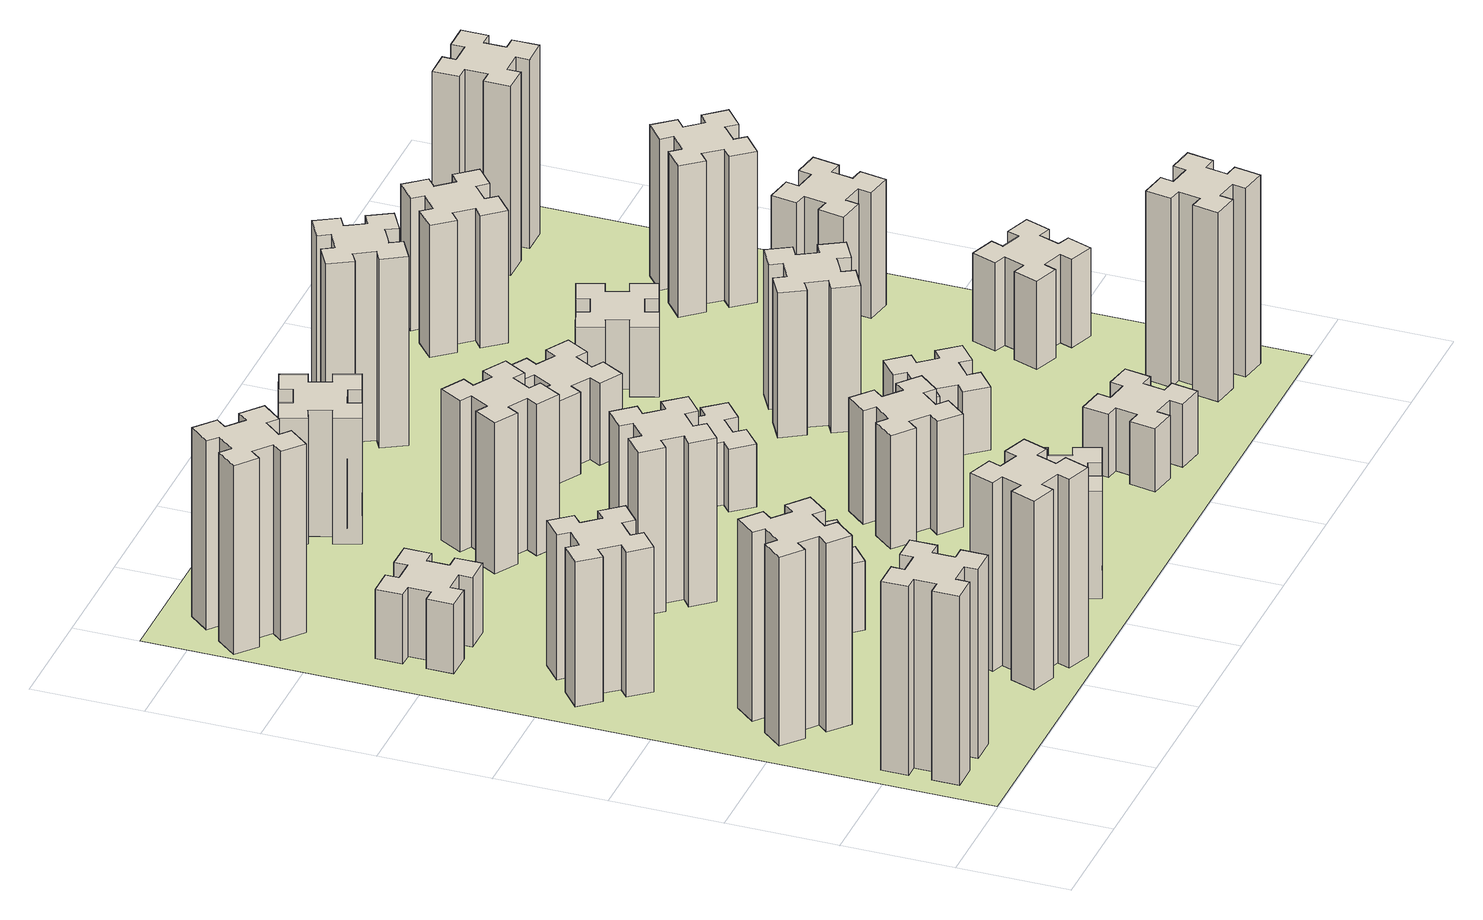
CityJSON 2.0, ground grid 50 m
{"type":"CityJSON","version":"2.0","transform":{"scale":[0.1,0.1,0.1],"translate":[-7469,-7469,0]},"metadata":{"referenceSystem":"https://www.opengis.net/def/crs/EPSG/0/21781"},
"CityObjects":{
"building1":{"type":"Building","attributes":{"class":"1000","function":"1000","usage":"1000","yearOfConstruction":2016,"roofType":"1000","measuredHeight":90,"storeysAboveGround":30,"storeysBelowGround":0},"geometry":[{"type":"Solid","lod":"1","boundaries":[[[[0,1,2,3,4,5,6,7,8,9,10,11,12,13,14,15,16,17,18,19]],[[17,16,20,21]],[[16,15,22,20]],[[15,14,23,22]],[[14,13,24,23]],[[13,12,25,24]],[[12,11,26,25]],[[11,10,27,26]],[[10,9,28,27]],[[9,8,29,28]],[[8,7,30,29]],[[7,6,31,30]],[[6,5,32,31]],[[5,4,33,32]],[[4,3,34,33]],[[3,2,35,34]],[[2,1,36,35]],[[1,0,37,36]],[[0,19,38,37]],[[19,18,39,38]],[[18,17,21,39]],[[24,25,26,27,28,29,30,31,32,33,34,35,36,37,38,39,21,20,22,23]]]]}]},
"building2":{"type":"Building","attributes":{"class":"1000","function":"1000","usage":"1000","yearOfConstruction":2016,"roofType":"1000","measuredHeight":90,"storeysAboveGround":30,"storeysBelowGround":0},"geometry":[{"type":"Solid","lod":"1","boundaries":[[[[40,41,42,43,44,45,46,47,48,49,50,51,52,53,54,55,56,57,58,59]],[[57,56,60,61]],[[56,55,62,60]],[[55,54,63,62]],[[54,53,64,63]],[[53,52,65,64]],[[52,51,66,65]],[[51,50,67,66]],[[50,49,68,67]],[[49,48,69,68]],[[48,47,70,69]],[[47,46,71,70]],[[46,45,72,71]],[[45,44,73,72]],[[44,43,74,73]],[[43,42,75,74]],[[42,41,76,75]],[[41,40,77,76]],[[40,59,78,77]],[[59,58,79,78]],[[58,57,61,79]],[[64,65,66,67,68,69,70,71,72,73,74,75,76,77,78,79,61,60,62,63]]]]}]},
"building3":{"type":"Building","attributes":{"class":"1000","function":"1000","usage":"1000","yearOfConstruction":2016,"roofType":"1000","measuredHeight":69,"storeysAboveGround":30,"storeysBelowGround":0},"geometry":[{"type":"Solid","lod":"1","boundaries":[[[[80,81,82,83,84,85,86,87,88,89,90,91,92,93,94,95,96,97,98,99]],[[97,96,100,101]],[[96,95,102,100]],[[95,94,103,102]],[[94,93,104,103]],[[93,92,105,104]],[[92,91,106,105]],[[91,90,107,106]],[[90,89,108,107]],[[89,88,109,108]],[[88,87,110,109]],[[87,86,111,110]],[[86,85,112,111]],[[85,84,113,112]],[[84,83,114,113]],[[83,82,115,114]],[[82,81,116,115]],[[81,80,117,116]],[[80,99,118,117]],[[99,98,119,118]],[[98,97,101,119]],[[104,105,106,107,108,109,110,111,112,113,114,115,116,117,118,119,101,100,102,103]]]]}]},
"building4":{"type":"Building","attributes":{"class":"1000","function":"1000","usage":"1000","yearOfConstruction":2016,"roofType":"1000","measuredHeight":33,"storeysAboveGround":30,"storeysBelowGround":0},"geometry":[{"type":"Solid","lod":"1","boundaries":[[[[120,121,122,123,124,125,126,127,128,129,130,131,132,133,134,135,136,137,138,139]],[[137,136,140,141]],[[136,135,142,140]],[[135,134,143,142]],[[134,133,144,143]],[[133,132,145,144]],[[132,131,146,145]],[[131,130,147,146]],[[130,129,148,147]],[[129,128,149,148]],[[128,127,150,149]],[[127,126,151,150]],[[126,125,152,151]],[[125,124,153,152]],[[124,123,154,153]],[[123,122,155,154]],[[122,121,156,155]],[[121,120,157,156]],[[120,139,158,157]],[[139,138,159,158]],[[138,137,141,159]],[[144,145,146,147,148,149,150,151,152,153,154,155,156,157,158,159,141,140,142,143]]]]}]},
"building5":{"type":"Building","attributes":{"class":"1000","function":"1000","usage":"1000","yearOfConstruction":2016,"roofType":"1000","measuredHeight":90,"storeysAboveGround":30,"storeysBelowGround":0},"geometry":[{"type":"Solid","lod":"1","boundaries":[[[[160,161,162,163,164,165,166,167,168,169,170,171,172,173,174,175,176,177,178,179]],[[177,176,180,181]],[[176,175,182,180]],[[175,174,183,182]],[[174,173,184,183]],[[173,172,185,184]],[[172,171,186,185]],[[171,170,187,186]],[[170,169,188,187]],[[169,168,189,188]],[[168,167,190,189]],[[167,166,191,190]],[[166,165,192,191]],[[165,164,193,192]],[[164,163,194,193]],[[163,162,195,194]],[[162,161,196,195]],[[161,160,197,196]],[[160,179,198,197]],[[179,178,199,198]],[[178,177,181,199]],[[184,185,186,187,188,189,190,191,192,193,194,195,196,197,198,199,181,180,182,183]]]]}]},
"building6":{"type":"Building","attributes":{"class":"1000","function":"1000","usage":"1000","yearOfConstruction":2016,"roofType":"1000","measuredHeight":90,"storeysAboveGround":30,"storeysBelowGround":0},"geometry":[{"type":"Solid","lod":"1","boundaries":[[[[200,201,202,203,204,205,206,207,208,209,210,211,212,213,214,215,216,217,218,219]],[[217,216,220,221]],[[216,215,222,220]],[[215,214,223,222]],[[214,213,224,223]],[[213,212,225,224]],[[212,211,226,225]],[[211,210,227,226]],[[210,209,228,227]],[[209,208,229,228]],[[208,207,230,229]],[[207,206,231,230]],[[206,205,232,231]],[[205,204,233,232]],[[204,203,234,233]],[[203,202,235,234]],[[202,201,236,235]],[[201,200,237,236]],[[200,219,238,237]],[[219,218,239,238]],[[218,217,221,239]],[[224,225,226,227,228,229,230,231,232,233,234,235,236,237,238,239,221,220,222,223]]]]}]},
"building7":{"type":"Building","attributes":{"class":"1000","function":"1000","usage":"1000","yearOfConstruction":2016,"roofType":"1000","measuredHeight":33,"storeysAboveGround":30,"storeysBelowGround":0},"geometry":[{"type":"Solid","lod":"1","boundaries":[[[[240,241,242,243,244,245,246,247,248,249,250,251,252,253,254,255,256,257,258,259]],[[257,256,260,261]],[[256,255,262,260]],[[255,254,263,262]],[[254,253,264,263]],[[253,252,265,264]],[[252,251,266,265]],[[251,250,267,266]],[[250,249,268,267]],[[249,248,269,268]],[[248,247,270,269]],[[247,246,271,270]],[[246,245,272,271]],[[245,244,273,272]],[[244,243,274,273]],[[243,242,275,274]],[[242,241,276,275]],[[241,240,277,276]],[[240,259,278,277]],[[259,258,279,278]],[[258,257,261,279]],[[264,265,266,267,268,269,270,271,272,273,274,275,276,277,278,279,261,260,262,263]]]]}]},
"building8":{"type":"Building","attributes":{"class":"1000","function":"1000","usage":"1000","yearOfConstruction":2016,"roofType":"1000","measuredHeight":78,"storeysAboveGround":30,"storeysBelowGround":0},"geometry":[{"type":"Solid","lod":"1","boundaries":[[[[280,281,282,283,284,285,286,287,288,289,290,291,292,293,294,295,296,297,298,299]],[[297,296,300,301]],[[296,295,302,300]],[[295,294,303,302]],[[294,293,304,303]],[[293,292,305,304]],[[292,291,306,305]],[[291,290,307,306]],[[290,289,308,307]],[[289,288,309,308]],[[288,287,310,309]],[[287,286,311,310]],[[286,285,312,311]],[[285,284,313,312]],[[284,283,314,313]],[[283,282,315,314]],[[282,281,316,315]],[[281,280,317,316]],[[280,299,318,317]],[[299,298,319,318]],[[298,297,301,319]],[[304,305,306,307,308,309,310,311,312,313,314,315,316,317,318,319,301,300,302,303]]]]}]},
"building9":{"type":"Building","attributes":{"class":"1000","function":"1000","usage":"1000","yearOfConstruction":2016,"roofType":"1000","measuredHeight":51,"storeysAboveGround":30,"storeysBelowGround":0},"geometry":[{"type":"Solid","lod":"1","boundaries":[[[[320,321,322,323,324,325,326,327,328,329,330,331,332,333,334,335,336,337,338,339]],[[337,336,340,341]],[[336,335,342,340]],[[335,334,343,342]],[[334,333,344,343]],[[333,332,345,344]],[[332,331,346,345]],[[331,330,347,346]],[[330,329,348,347]],[[329,328,349,348]],[[328,327,350,349]],[[327,326,351,350]],[[326,325,352,351]],[[325,324,353,352]],[[324,323,354,353]],[[323,322,355,354]],[[322,321,356,355]],[[321,320,357,356]],[[320,339,358,357]],[[339,338,359,358]],[[338,337,341,359]],[[344,345,346,347,348,349,350,351,352,353,354,355,356,357,358,359,341,340,342,343]]]]}]},
"building10":{"type":"Building","attributes":{"class":"1000","function":"1000","usage":"1000","yearOfConstruction":2016,"roofType":"1000","measuredHeight":72,"storeysAboveGround":30,"storeysBelowGround":0},"geometry":[{"type":"Solid","lod":"1","boundaries":[[[[360,361,362,363,364,365,366,367,368,369,370,371,372,373,374,375,376,377,378,379]],[[377,376,380,381]],[[376,375,382,380]],[[375,374,383,382]],[[374,373,384,383]],[[373,372,385,384]],[[372,371,386,385]],[[371,370,387,386]],[[370,369,388,387]],[[369,368,389,388]],[[368,367,390,389]],[[367,366,391,390]],[[366,365,392,391]],[[365,364,393,392]],[[364,363,394,393]],[[363,362,395,394]],[[362,361,396,395]],[[361,360,397,396]],[[360,379,398,397]],[[379,378,399,398]],[[378,377,381,399]],[[384,385,386,387,388,389,390,391,392,393,394,395,396,397,398,399,381,380,382,383]]]]}]},
"building11":{"type":"Building","attributes":{"class":"1000","function":"1000","usage":"1000","yearOfConstruction":2016,"roofType":"1000","measuredHeight":60,"storeysAboveGround":30,"storeysBelowGround":0},"geometry":[{"type":"Solid","lod":"1","boundaries":[[[[400,401,402,403,404,405,406,407,408,409,410,411,412,413,414,415,416,417,418,419]],[[417,416,420,421]],[[416,415,422,420]],[[415,414,423,422]],[[414,413,424,423]],[[413,412,425,424]],[[412,411,426,425]],[[411,410,427,426]],[[410,409,428,427]],[[409,408,429,428]],[[408,407,430,429]],[[407,406,431,430]],[[406,405,432,431]],[[405,404,433,432]],[[404,403,434,433]],[[403,402,435,434]],[[402,401,436,435]],[[401,400,437,436]],[[400,419,438,437]],[[419,418,439,438]],[[418,417,421,439]],[[424,425,426,427,428,429,430,431,432,433,434,435,436,437,438,439,421,420,422,423]]]]}]},
"building12":{"type":"Building","attributes":{"class":"1000","function":"1000","usage":"1000","yearOfConstruction":2016,"roofType":"1000","measuredHeight":54,"storeysAboveGround":30,"storeysBelowGround":0},"geometry":[{"type":"Solid","lod":"1","boundaries":[[[[440,441,442,443,444,445,446,447,448,449,450,451,452,453,454,455,456,457,458,459]],[[457,456,460,461]],[[456,455,462,460]],[[455,454,463,462]],[[454,453,464,463]],[[453,452,465,464]],[[452,451,466,465]],[[451,450,467,466]],[[450,449,468,467]],[[449,448,469,468]],[[448,447,470,469]],[[447,446,471,470]],[[446,445,472,471]],[[445,444,473,472]],[[444,443,474,473]],[[443,442,475,474]],[[442,441,476,475]],[[441,440,477,476]],[[440,459,478,477]],[[459,458,479,478]],[[458,457,461,479]],[[464,465,466,467,468,469,470,471,472,473,474,475,476,477,478,479,461,460,462,463]]]]}]},
"building13":{"type":"Building","attributes":{"class":"1000","function":"1000","usage":"1000","yearOfConstruction":2016,"roofType":"1000","measuredHeight":30,"storeysAboveGround":30,"storeysBelowGround":0},"geometry":[{"type":"Solid","lod":"1","boundaries":[[[[480,481,482,483,484,485,486,487,488,489,490,491,492,493,494,495,496,497,498,499]],[[497,496,500,501]],[[496,495,502,500]],[[495,494,503,502]],[[494,493,504,503]],[[493,492,505,504]],[[492,491,506,505]],[[491,490,507,506]],[[490,489,508,507]],[[489,488,509,508]],[[488,487,510,509]],[[487,486,511,510]],[[486,485,512,511]],[[485,484,513,512]],[[484,483,514,513]],[[483,482,515,514]],[[482,481,516,515]],[[481,480,517,516]],[[480,499,518,517]],[[499,498,519,518]],[[498,497,501,519]],[[504,505,506,507,508,509,510,511,512,513,514,515,516,517,518,519,501,500,502,503]]]]}]},
"building14":{"type":"Building","attributes":{"class":"1000","function":"1000","usage":"1000","yearOfConstruction":2016,"roofType":"1000","measuredHeight":39,"storeysAboveGround":30,"storeysBelowGround":0},"geometry":[{"type":"Solid","lod":"1","boundaries":[[[[520,521,522,523,524,525,526,527,528,529,530,531,532,533,534,535,536,537,538,539]],[[537,536,540,541]],[[536,535,542,540]],[[535,534,543,542]],[[534,533,544,543]],[[533,532,545,544]],[[532,531,546,545]],[[531,530,547,546]],[[530,529,548,547]],[[529,528,549,548]],[[528,527,550,549]],[[527,526,551,550]],[[526,525,552,551]],[[525,524,553,552]],[[524,523,554,553]],[[523,522,555,554]],[[522,521,556,555]],[[521,520,557,556]],[[520,539,558,557]],[[539,538,559,558]],[[538,537,541,559]],[[544,545,546,547,548,549,550,551,552,553,554,555,556,557,558,559,541,540,542,543]]]]}]},
"building15":{"type":"Building","attributes":{"class":"1000","function":"1000","usage":"1000","yearOfConstruction":2016,"roofType":"1000","measuredHeight":30,"storeysAboveGround":30,"storeysBelowGround":0},"geometry":[{"type":"Solid","lod":"1","boundaries":[[[[560,561,562,563,564,565,566,567,568,569,570,571,572,573,574,575,576,577,578,579]],[[577,576,580,581]],[[576,575,582,580]],[[575,574,583,582]],[[574,573,584,583]],[[573,572,585,584]],[[572,571,586,585]],[[571,570,587,586]],[[570,569,588,587]],[[569,568,589,588]],[[568,567,590,589]],[[567,566,591,590]],[[566,565,592,591]],[[565,564,593,592]],[[564,563,594,593]],[[563,562,595,594]],[[562,561,596,595]],[[561,560,597,596]],[[560,579,598,597]],[[579,578,599,598]],[[578,577,581,599]],[[584,585,586,587,588,589,590,591,592,593,594,595,596,597,598,599,581,580,582,583]]]]}]},
"building16":{"type":"Building","attributes":{"class":"1000","function":"1000","usage":"1000","yearOfConstruction":2016,"roofType":"1000","measuredHeight":90,"storeysAboveGround":30,"storeysBelowGround":0},"geometry":[{"type":"Solid","lod":"1","boundaries":[[[[600,601,602,603,604,605,606,607,608,609,610,611,612,613,614,615,616,617,618,619]],[[617,616,620,621]],[[616,615,622,620]],[[615,614,623,622]],[[614,613,624,623]],[[613,612,625,624]],[[612,611,626,625]],[[611,610,627,626]],[[610,609,628,627]],[[609,608,629,628]],[[608,607,630,629]],[[607,606,631,630]],[[606,605,632,631]],[[605,604,633,632]],[[604,603,634,633]],[[603,602,635,634]],[[602,601,636,635]],[[601,600,637,636]],[[600,619,638,637]],[[619,618,639,638]],[[618,617,621,639]],[[624,625,626,627,628,629,630,631,632,633,634,635,636,637,638,639,621,620,622,623]]]]}]},
"building17":{"type":"Building","attributes":{"class":"1000","function":"1000","usage":"1000","yearOfConstruction":2016,"roofType":"1000","measuredHeight":30,"storeysAboveGround":30,"storeysBelowGround":0},"geometry":[{"type":"Solid","lod":"1","boundaries":[[[[640,641,642,643,644,645,646,647,648,649,650,651,652,653,654,655,656,657,658,659]],[[657,656,660,661]],[[656,655,662,660]],[[655,654,663,662]],[[654,653,664,663]],[[653,652,665,664]],[[652,651,666,665]],[[651,650,667,666]],[[650,649,668,667]],[[649,648,669,668]],[[648,647,670,669]],[[647,646,671,670]],[[646,645,672,671]],[[645,644,673,672]],[[644,643,674,673]],[[643,642,675,674]],[[642,641,676,675]],[[641,640,677,676]],[[640,659,678,677]],[[659,658,679,678]],[[658,657,661,679]],[[664,665,666,667,668,669,670,671,672,673,674,675,676,677,678,679,661,660,662,663]]]]}]},
"building18":{"type":"Building","attributes":{"class":"1000","function":"1000","usage":"1000","yearOfConstruction":2016,"roofType":"1000","measuredHeight":69,"storeysAboveGround":30,"storeysBelowGround":0},"geometry":[{"type":"Solid","lod":"1","boundaries":[[[[680,681,682,683,684,685,686,687,688,689,690,691,692,693,694,695,696,697,698,699]],[[697,696,700,701]],[[696,695,702,700]],[[695,694,703,702]],[[694,693,704,703]],[[693,692,705,704]],[[692,691,706,705]],[[691,690,707,706]],[[690,689,708,707]],[[689,688,709,708]],[[688,687,710,709]],[[687,686,711,710]],[[686,685,712,711]],[[685,684,713,712]],[[684,683,714,713]],[[683,682,715,714]],[[682,681,716,715]],[[681,680,717,716]],[[680,699,718,717]],[[699,698,719,718]],[[698,697,701,719]],[[704,705,706,707,708,709,710,711,712,713,714,715,716,717,718,719,701,700,702,703]]]]}]},
"building19":{"type":"Building","attributes":{"class":"1000","function":"1000","usage":"1000","yearOfConstruction":2016,"roofType":"1000","measuredHeight":33,"storeysAboveGround":30,"storeysBelowGround":0},"geometry":[{"type":"Solid","lod":"1","boundaries":[[[[720,721,722,723,724,725,726,727,728,729,730,731,732,733,734,735,736,737,738,739]],[[737,736,740,741]],[[736,735,742,740]],[[735,734,743,742]],[[734,733,744,743]],[[733,732,745,744]],[[732,731,746,745]],[[731,730,747,746]],[[730,729,748,747]],[[729,728,749,748]],[[728,727,750,749]],[[727,726,751,750]],[[726,725,752,751]],[[725,724,753,752]],[[724,723,754,753]],[[723,722,755,754]],[[722,721,756,755]],[[721,720,757,756]],[[720,739,758,757]],[[739,738,759,758]],[[738,737,741,759]],[[744,745,746,747,748,749,750,751,752,753,754,755,756,757,758,759,741,740,742,743]]]]}]},
"building20":{"type":"Building","attributes":{"class":"1000","function":"1000","usage":"1000","yearOfConstruction":2016,"roofType":"1000","measuredHeight":90,"storeysAboveGround":30,"storeysBelowGround":0},"geometry":[{"type":"Solid","lod":"1","boundaries":[[[[760,761,762,763,764,765,766,767,768,769,770,771,772,773,774,775,776,777,778,779]],[[777,776,780,781]],[[776,775,782,780]],[[775,774,783,782]],[[774,773,784,783]],[[773,772,785,784]],[[772,771,786,785]],[[771,770,787,786]],[[770,769,788,787]],[[769,768,789,788]],[[768,767,790,789]],[[767,766,791,790]],[[766,765,792,791]],[[765,764,793,792]],[[764,763,794,793]],[[763,762,795,794]],[[762,761,796,795]],[[761,760,797,796]],[[760,779,798,797]],[[779,778,799,798]],[[778,777,781,799]],[[784,785,786,787,788,789,790,791,792,793,794,795,796,797,798,799,781,780,782,783]]]]}]},
"building21":{"type":"Building","attributes":{"class":"1000","function":"1000","usage":"1000","yearOfConstruction":2016,"roofType":"1000","measuredHeight":63,"storeysAboveGround":30,"storeysBelowGround":0},"geometry":[{"type":"Solid","lod":"1","boundaries":[[[[800,801,802,803,804,805,806,807,808,809,810,811,812,813,814,815,816,817,818,819]],[[817,816,820,821]],[[816,815,822,820]],[[815,814,823,822]],[[814,813,824,823]],[[813,812,825,824]],[[812,811,826,825]],[[811,810,827,826]],[[810,809,828,827]],[[809,808,829,828]],[[808,807,830,829]],[[807,806,831,830]],[[806,805,832,831]],[[805,804,833,832]],[[804,803,834,833]],[[803,802,835,834]],[[802,801,836,835]],[[801,800,837,836]],[[800,819,838,837]],[[819,818,839,838]],[[818,817,821,839]],[[824,825,826,827,828,829,830,831,832,833,834,835,836,837,838,839,821,820,822,823]]]]}]},
"building22":{"type":"Building","attributes":{"class":"1000","function":"1000","usage":"1000","yearOfConstruction":2016,"roofType":"1000","measuredHeight":42,"storeysAboveGround":30,"storeysBelowGround":0},"geometry":[{"type":"Solid","lod":"1","boundaries":[[[[840,841,842,843,844,845,846,847,848,849,850,851,852,853,854,855,856,857,858,859]],[[857,856,860,861]],[[856,855,862,860]],[[855,854,863,862]],[[854,853,864,863]],[[853,852,865,864]],[[852,851,866,865]],[[851,850,867,866]],[[850,849,868,867]],[[849,848,869,868]],[[848,847,870,869]],[[847,846,871,870]],[[846,845,872,871]],[[845,844,873,872]],[[844,843,874,873]],[[843,842,875,874]],[[842,841,876,875]],[[841,840,877,876]],[[840,859,878,877]],[[859,858,879,878]],[[858,857,861,879]],[[864,865,866,867,868,869,870,871,872,873,874,875,876,877,878,879,861,860,862,863]]]]}]},
"building23":{"type":"Building","attributes":{"class":"1000","function":"1000","usage":"1000","yearOfConstruction":2016,"roofType":"1000","measuredHeight":60,"storeysAboveGround":30,"storeysBelowGround":0},"geometry":[{"type":"Solid","lod":"1","boundaries":[[[[880,881,882,883,884,885,886,887,888,889,890,891,892,893,894,895,896,897,898,899]],[[897,896,900,901]],[[896,895,902,900]],[[895,894,903,902]],[[894,893,904,903]],[[893,892,905,904]],[[892,891,906,905]],[[891,890,907,906]],[[890,889,908,907]],[[889,888,909,908]],[[888,887,910,909]],[[887,886,911,910]],[[886,885,912,911]],[[885,884,913,912]],[[884,883,914,913]],[[883,882,915,914]],[[882,881,916,915]],[[881,880,917,916]],[[880,899,918,917]],[[899,898,919,918]],[[898,897,901,919]],[[904,905,906,907,908,909,910,911,912,913,914,915,916,917,918,919,901,900,902,903]]]]}]},
"building24":{"type":"Building","attributes":{"class":"1000","function":"1000","usage":"1000","yearOfConstruction":2016,"roofType":"1000","measuredHeight":72,"storeysAboveGround":30,"storeysBelowGround":0},"geometry":[{"type":"Solid","lod":"1","boundaries":[[[[920,921,922,923,924,925,926,927,928,929,930,931,932,933,934,935,936,937,938,939]],[[937,936,940,941]],[[936,935,942,940]],[[935,934,943,942]],[[934,933,944,943]],[[933,932,945,944]],[[932,931,946,945]],[[931,930,947,946]],[[930,929,948,947]],[[929,928,949,948]],[[928,927,950,949]],[[927,926,951,950]],[[926,925,952,951]],[[925,924,953,952]],[[924,923,954,953]],[[923,922,955,954]],[[922,921,956,955]],[[921,920,957,956]],[[920,939,958,957]],[[939,938,959,958]],[[938,937,941,959]],[[944,945,946,947,948,949,950,951,952,953,954,955,956,957,958,959,941,940,942,943]]]]}]},
"building25":{"type":"Building","attributes":{"class":"1000","function":"1000","usage":"1000","yearOfConstruction":2016,"roofType":"1000","measuredHeight":90,"storeysAboveGround":30,"storeysBelowGround":0},"geometry":[{"type":"Solid","lod":"1","boundaries":[[[[960,961,962,963,964,965,966,967,968,969,970,971,972,973,974,975,976,977,978,979]],[[977,976,980,981]],[[976,975,982,980]],[[975,974,983,982]],[[974,973,984,983]],[[973,972,985,984]],[[972,971,986,985]],[[971,970,987,986]],[[970,969,988,987]],[[969,968,989,988]],[[968,967,990,989]],[[967,966,991,990]],[[966,965,992,991]],[[965,964,993,992]],[[964,963,994,993]],[[963,962,995,994]],[[962,961,996,995]],[[961,960,997,996]],[[960,979,998,997]],[[979,978,999,998]],[[978,977,981,999]],[[984,985,986,987,988,989,990,991,992,993,994,995,996,997,998,999,981,980,982,983]]]]}]},
"landuse1":{"type":"LandUse","attributes":{"name":"plot1","function":"1010"},"geometry":[{"type":"MultiSurface","lod":"1","boundaries":[[[1000,1001,1002,1003]]]}]}
},
"vertices":[
[165,425,0],[165,325,0],[105,325,0],[105,205,0],[225,205,0],[225,265,0],[325,265,0],[325,205,0],[445,205,0],[445,325,0],[385,325,0],[385,425,0],[445,425,0],[445,545,0],[325,545,0],[325,485,0],[225,485,0],[225,545,0],[105,545,0],[105,425,0],[225,485,900],[225,545,900],[325,485,900],[325,545,900],[445,545,900],[445,425,900],[385,425,900],[385,325,900],[445,325,900],[445,205,900],[325,205,900],[325,265,900],[225,265,900],[225,205,900],[105,205,900],[105,325,900],[165,325,900],[165,425,900],[105,425,900],[105,545,900],
[484,1067,0],[408,1132,0],[446,1178,0],[354,1255,0],[277,1163,0],[323,1124,0],[259,1048,0],[213,1086,0],[136,994,0],[228,917,0],[266,963,0],[343,899,0],[304,853,0],[396,776,0],[473,868,0],[427,906,0],[492,983,0],[538,944,0],[615,1036,0],[523,1113,0],[492,983,900],[538,944,900],[427,906,900],[473,868,900],[396,776,900],[304,853,900],[343,899,900],[266,963,900],[228,917,900],[136,994,900],[213,1086,900],[259,1048,900],[323,1124,900],[277,1163,900],[354,1255,900],[446,1178,900],[408,1132,900],[484,1067,900],[523,1113,900],[615,1036,900],
[492,1888,0],[427,1964,0],[473,2003,0],[396,2095,0],[304,2018,0],[343,1972,0],[266,1907,0],[228,1953,0],[136,1876,0],[213,1784,0],[259,1823,0],[323,1746,0],[277,1708,0],[354,1616,0],[446,1693,0],[408,1739,0],[484,1803,0],[523,1757,0],[615,1834,0],[538,1926,0],[484,1803,690],[523,1757,690],[408,1739,690],[446,1693,690],[354,1616,690],[277,1708,690],[323,1746,690],[259,1823,690],[213,1784,690],[136,1876,690],[228,1953,690],[266,1907,690],[343,1972,690],[304,2018,690],[396,2095,690],[473,2003,690],[427,1964,690],[492,1888,690],[538,1926,690],[615,1834,690],
[485,2545,0],[485,2645,0],[545,2645,0],[545,2765,0],[425,2765,0],[425,2705,0],[325,2705,0],[325,2765,0],[205,2765,0],[205,2645,0],[265,2645,0],[265,2545,0],[205,2545,0],[205,2425,0],[325,2425,0],[325,2485,0],[425,2485,0],[425,2425,0],[545,2425,0],[545,2545,0],[425,2485,330],[425,2425,330],[325,2485,330],[325,2425,330],[205,2425,330],[205,2545,330],[265,2545,330],[265,2645,330],[205,2645,330],[205,2765,330],[325,2765,330],[325,2705,330],[425,2705,330],[425,2765,330],[545,2765,330],[545,2645,330],[485,2645,330],[485,2545,330],[545,2545,330],[545,2425,330],
[1029,360,0],[995,266,0],[939,287,0],[897,174,0],[1010,133,0],[1031,189,0],[1125,155,0],[1104,99,0],[1217,57,0],[1258,170,0],[1202,191,0],[1236,285,0],[1292,264,0],[1333,377,0],[1220,418,0],[1200,362,0],[1106,396,0],[1127,452,0],[1014,493,0],[973,380,0],[1106,396,900],[1127,452,900],[1200,362,900],[1220,418,900],[1333,377,900],[1292,264,900],[1236,285,900],[1202,191,900],[1258,170,900],[1217,57,900],[1104,99,900],[1125,155,900],[1031,189,900],[1010,133,900],[897,174,900],[939,287,900],[995,266,900],[1029,360,900],[973,380,900],[1014,493,900],
[384,3387,0],[308,3452,0],[346,3498,0],[254,3575,0],[177,3483,0],[223,3444,0],[159,3368,0],[113,3406,0],[36,3314,0],[128,3237,0],[166,3283,0],[243,3219,0],[204,3173,0],[296,3096,0],[373,3188,0],[327,3226,0],[392,3303,0],[438,3264,0],[515,3356,0],[423,3433,0],[392,3303,900],[438,3264,900],[327,3226,900],[373,3188,900],[296,3096,900],[204,3173,900],[243,3219,900],[166,3283,900],[128,3237,900],[36,3314,900],[113,3406,900],[159,3368,900],[223,3444,900],[177,3483,900],[254,3575,900],[346,3498,900],[308,3452,900],[384,3387,900],[423,3433,900],[515,3356,900],
[1083,1332,0],[1006,1267,0],[968,1313,0],[876,1236,0],[953,1144,0],[999,1183,0],[1063,1106,0],[1017,1068,0],[1094,976,0],[1186,1053,0],[1148,1099,0],[1224,1163,0],[1263,1117,0],[1355,1194,0],[1278,1286,0],[1232,1248,0],[1167,1324,0],[1213,1363,0],[1136,1455,0],[1044,1378,0],[1167,1324,330],[1213,1363,330],[1232,1248,330],[1278,1286,330],[1355,1194,330],[1263,1117,330],[1224,1163,330],[1148,1099,330],[1186,1053,330],[1094,976,330],[1017,1068,330],[1063,1106,330],[999,1183,330],[953,1144,330],[876,1236,330],[968,1313,330],[1006,1267,330],[1083,1332,330],[1044,1378,330],[1136,1455,330],
[1083,1972,0],[1006,1907,0],[968,1953,0],[876,1876,0],[953,1784,0],[999,1823,0],[1063,1746,0],[1017,1708,0],[1094,1616,0],[1186,1693,0],[1148,1739,0],[1224,1803,0],[1263,1757,0],[1355,1834,0],[1278,1926,0],[1232,1888,0],[1167,1964,0],[1213,2003,0],[1136,2095,0],[1044,2018,0],[1167,1964,780],[1213,2003,780],[1232,1888,780],[1278,1926,780],[1355,1834,780],[1263,1757,780],[1224,1803,780],[1148,1739,780],[1186,1693,780],[1094,1616,780],[1017,1708,780],[1063,1746,780],[999,1823,780],[953,1784,780],[876,1876,780],[968,1953,780],[1006,1907,780],[1083,1972,780],[1044,2018,780],[1136,2095,780],
[1765,496,0],[1671,462,0],[1650,518,0],[1537,477,0],[1579,364,0],[1635,385,0],[1669,291,0],[1613,270,0],[1654,157,0],[1767,199,0],[1746,255,0],[1840,289,0],[1860,233,0],[1973,274,0],[1932,387,0],[1876,366,0],[1842,460,0],[1898,480,0],[1857,593,0],[1744,552,0],[1842,460,510],[1898,480,510],[1876,366,510],[1932,387,510],[1973,274,510],[1860,233,510],[1840,289,510],[1746,255,510],[1767,199,510],[1654,157,510],[1613,270,510],[1669,291,510],[1635,385,510],[1579,364,510],[1537,477,510],[1650,518,510],[1671,462,510],[1765,496,510],[1744,552,510],[1857,593,510],
[1314,2666,0],[1227,2716,0],[1257,2768,0],[1153,2828,0],[1093,2724,0],[1145,2694,0],[1095,2607,0],[1043,2637,0],[983,2533,0],[1087,2473,0],[1117,2525,0],[1204,2475,0],[1174,2423,0],[1278,2363,0],[1338,2467,0],[1286,2497,0],[1336,2584,0],[1388,2554,0],[1448,2658,0],[1344,2718,0],[1336,2584,720],[1388,2554,720],[1286,2497,720],[1338,2467,720],[1278,2363,720],[1174,2423,720],[1204,2475,720],[1117,2525,720],[1087,2473,720],[983,2533,720],[1043,2637,720],[1095,2607,720],[1145,2694,720],[1093,2724,720],[1153,2828,720],[1257,2768,720],[1227,2716,720],[1314,2666,720],[1344,2718,720],[1448,2658,720],
[1125,3456,0],[1031,3422,0],[1010,3478,0],[897,3437,0],[939,3324,0],[995,3345,0],[1029,3251,0],[973,3230,0],[1014,3117,0],[1127,3159,0],[1106,3215,0],[1200,3249,0],[1220,3193,0],[1333,3234,0],[1292,3347,0],[1236,3326,0],[1202,3420,0],[1258,3440,0],[1217,3553,0],[1104,3512,0],[1202,3420,600],[1258,3440,600],[1236,3326,600],[1292,3347,600],[1333,3234,600],[1220,3193,600],[1200,3249,600],[1106,3215,600],[1127,3159,600],[1014,3117,600],[973,3230,600],[1029,3251,600],[995,3345,600],[939,3324,600],[897,3437,600],[1010,3478,600],[1031,3422,600],[1125,3456,600],[1104,3512,600],[1217,3553,600],
[1846,1063,0],[1923,999,0],[1884,953,0],[1976,876,0],[2053,968,0],[2007,1006,0],[2072,1083,0],[2118,1044,0],[2195,1136,0],[2103,1213,0],[2064,1167,0],[1988,1232,0],[2026,1278,0],[1934,1355,0],[1857,1263,0],[1903,1224,0],[1839,1148,0],[1793,1186,0],[1716,1094,0],[1808,1017,0],[1839,1148,540],[1793,1186,540],[1903,1224,540],[1857,1263,540],[1934,1355,540],[2026,1278,540],[1988,1232,540],[2064,1167,540],[2103,1213,540],[2195,1136,540],[2118,1044,540],[2072,1083,540],[2007,1006,540],[2053,968,540],[1976,876,540],[1884,953,540],[1923,999,540],[1846,1063,540],[1808,1017,540],[1716,1094,540],
[1972,1988,0],[1907,2064,0],[1953,2103,0],[1876,2195,0],[1784,2118,0],[1823,2072,0],[1746,2007,0],[1708,2053,0],[1616,1976,0],[1693,1884,0],[1739,1923,0],[1803,1846,0],[1757,1808,0],[1834,1716,0],[1926,1793,0],[1888,1839,0],[1964,1903,0],[2003,1857,0],[2095,1934,0],[2018,2026,0],[1964,1903,300],[2003,1857,300],[1888,1839,300],[1926,1793,300],[1834,1716,300],[1757,1808,300],[1803,1846,300],[1739,1923,300],[1693,1884,300],[1616,1976,300],[1708,2053,300],[1746,2007,300],[1823,2072,300],[1784,2118,300],[1876,2195,300],[1953,2103,300],[1907,2064,300],[1972,1988,300],[2018,2026,300],[2095,1934,300],
[2026,2497,0],[2076,2584,0],[2128,2554,0],[2188,2658,0],[2084,2718,0],[2054,2666,0],[1967,2716,0],[1997,2768,0],[1893,2828,0],[1833,2724,0],[1885,2694,0],[1835,2607,0],[1783,2637,0],[1723,2533,0],[1827,2473,0],[1857,2525,0],[1944,2475,0],[1914,2423,0],[2018,2363,0],[2078,2467,0],[1944,2475,390],[1914,2423,390],[1857,2525,390],[1827,2473,390],[1723,2533,390],[1783,2637,390],[1835,2607,390],[1885,2694,390],[1833,2724,390],[1893,2828,390],[1997,2768,390],[1967,2716,390],[2054,2666,390],[2084,2718,390],[2188,2658,390],[2128,2554,390],[2076,2584,390],[2026,2497,390],[2078,2467,390],[2018,2363,390],
[2596,444,0],[2578,345,0],[2519,356,0],[2498,237,0],[2617,217,0],[2627,276,0],[2725,258,0],[2715,199,0],[2833,178,0],[2854,297,0],[2795,307,0],[2812,405,0],[2871,395,0],[2892,513,0],[2774,534,0],[2764,475,0],[2665,492,0],[2676,551,0],[2557,572,0],[2537,454,0],[2665,492,300],[2676,551,300],[2764,475,300],[2774,534,300],[2892,513,300],[2871,395,300],[2812,405,300],[2795,307,300],[2854,297,300],[2833,178,300],[2715,199,300],[2725,258,300],[2627,276,300],[2617,217,300],[2498,237,300],[2519,356,300],[2578,345,300],[2596,444,300],[2537,454,300],[2557,572,300],
[1844,3556,0],[1757,3506,0],[1727,3558,0],[1623,3498,0],[1683,3394,0],[1735,3424,0],[1785,3337,0],[1733,3307,0],[1793,3203,0],[1897,3263,0],[1867,3315,0],[1954,3365,0],[1984,3313,0],[2088,3373,0],[2028,3477,0],[1976,3447,0],[1926,3534,0],[1978,3564,0],[1918,3668,0],[1814,3608,0],[1926,3534,900],[1978,3564,900],[1976,3447,900],[2028,3477,900],[2088,3373,900],[1984,3313,900],[1954,3365,900],[1867,3315,900],[1897,3263,900],[1793,3203,900],[1733,3307,900],[1785,3337,900],[1735,3424,900],[1683,3394,900],[1623,3498,900],[1727,3558,900],[1757,3506,900],[1844,3556,900],[1814,3608,900],[1918,3668,900],
[2628,1099,0],[2704,1163,0],[2743,1117,0],[2835,1194,0],[2758,1286,0],[2712,1248,0],[2647,1324,0],[2693,1363,0],[2616,1455,0],[2524,1378,0],[2563,1332,0],[2486,1267,0],[2448,1313,0],[2356,1236,0],[2433,1144,0],[2479,1183,0],[2543,1106,0],[2497,1068,0],[2574,976,0],[2666,1053,0],[2543,1106,300],[2497,1068,300],[2479,1183,300],[2433,1144,300],[2356,1236,300],[2448,1313,300],[2486,1267,300],[2563,1332,300],[2524,1378,300],[2616,1455,300],[2693,1363,300],[2647,1324,300],[2712,1248,300],[2758,1286,300],[2835,1194,300],[2743,1117,300],[2704,1163,300],[2628,1099,300],[2666,1053,300],[2574,976,300],
[2475,1744,0],[2525,1657,0],[2473,1627,0],[2533,1523,0],[2637,1583,0],[2607,1635,0],[2694,1685,0],[2724,1633,0],[2828,1693,0],[2768,1797,0],[2716,1767,0],[2666,1854,0],[2718,1884,0],[2658,1988,0],[2554,1928,0],[2584,1876,0],[2497,1826,0],[2467,1878,0],[2363,1818,0],[2423,1714,0],[2497,1826,690],[2467,1878,690],[2584,1876,690],[2554,1928,690],[2658,1988,690],[2718,1884,690],[2666,1854,690],[2716,1767,690],[2768,1797,690],[2828,1693,690],[2724,1633,690],[2694,1685,690],[2607,1635,690],[2637,1583,690],[2533,1523,690],[2473,1627,690],[2525,1657,690],[2475,1744,690],[2423,1714,690],[2363,1818,690],
[2586,2475,0],[2680,2509,0],[2700,2453,0],[2813,2494,0],[2772,2607,0],[2716,2586,0],[2682,2680,0],[2738,2700,0],[2697,2813,0],[2584,2772,0],[2605,2716,0],[2511,2682,0],[2490,2738,0],[2377,2697,0],[2419,2584,0],[2475,2605,0],[2509,2511,0],[2453,2490,0],[2494,2377,0],[2607,2419,0],[2509,2511,330],[2453,2490,330],[2475,2605,330],[2419,2584,330],[2377,2697,330],[2490,2738,330],[2511,2682,330],[2605,2716,330],[2584,2772,330],[2697,2813,330],[2738,2700,330],[2682,2680,330],[2716,2586,330],[2772,2607,330],[2813,2494,330],[2700,2453,330],[2680,2509,330],[2586,2475,330],[2607,2419,330],[2494,2377,330],
[3504,475,0],[3405,492,0],[3416,551,0],[3297,572,0],[3277,454,0],[3336,444,0],[3318,345,0],[3259,356,0],[3238,237,0],[3357,217,0],[3367,276,0],[3465,258,0],[3455,199,0],[3573,178,0],[3594,297,0],[3535,307,0],[3552,405,0],[3611,395,0],[3632,513,0],[3514,534,0],[3552,405,900],[3611,395,900],[3535,307,900],[3594,297,900],[3573,178,900],[3455,199,900],[3465,258,900],[3367,276,900],[3357,217,900],[3238,237,900],[3259,356,900],[3318,345,900],[3336,444,900],[3277,454,900],[3297,572,900],[3416,551,900],[3405,492,900],[3504,475,900],[3514,534,900],[3632,513,900],
[2812,3368,0],[2747,3444,0],[2793,3483,0],[2716,3575,0],[2624,3498,0],[2663,3452,0],[2586,3387,0],[2548,3433,0],[2456,3356,0],[2533,3264,0],[2579,3303,0],[2643,3226,0],[2597,3188,0],[2674,3096,0],[2766,3173,0],[2728,3219,0],[2804,3283,0],[2843,3237,0],[2935,3314,0],[2858,3406,0],[2804,3283,630],[2843,3237,630],[2728,3219,630],[2766,3173,630],[2674,3096,630],[2597,3188,630],[2643,3226,630],[2579,3303,630],[2533,3264,630],[2456,3356,630],[2548,3433,630],[2586,3387,630],[2663,3452,630],[2624,3498,630],[2716,3575,630],[2793,3483,630],[2747,3444,630],[2812,3368,630],[2858,3406,630],[2935,3314,630],
[3351,1029,0],[3445,995,0],[3424,939,0],[3537,897,0],[3578,1010,0],[3522,1031,0],[3556,1125,0],[3612,1104,0],[3653,1217,0],[3540,1258,0],[3520,1202,0],[3426,1236,0],[3447,1292,0],[3334,1333,0],[3293,1220,0],[3349,1200,0],[3315,1106,0],[3259,1127,0],[3217,1014,0],[3330,973,0],[3315,1106,420],[3259,1127,420],[3349,1200,420],[3293,1220,420],[3334,1333,420],[3447,1292,420],[3426,1236,420],[3520,1202,420],[3540,1258,420],[3653,1217,420],[3612,1104,420],[3556,1125,420],[3522,1031,420],[3578,1010,420],[3537,897,420],[3424,939,420],[3445,995,420],[3351,1029,420],[3330,973,420],[3217,1014,420],
[3267,1856,0],[3365,1838,0],[3355,1779,0],[3473,1758,0],[3494,1877,0],[3435,1887,0],[3452,1985,0],[3511,1975,0],[3532,2093,0],[3414,2114,0],[3404,2055,0],[3305,2072,0],[3316,2131,0],[3197,2152,0],[3177,2034,0],[3236,2024,0],[3218,1925,0],[3159,1936,0],[3138,1817,0],[3257,1797,0],[3218,1925,600],[3159,1936,600],[3236,2024,600],[3177,2034,600],[3197,2152,600],[3316,2131,600],[3305,2072,600],[3404,2055,600],[3414,2114,600],[3532,2093,600],[3511,1975,600],[3452,1985,600],[3435,1887,600],[3494,1877,600],[3473,1758,600],[3355,1779,600],[3365,1838,600],[3267,1856,600],[3257,1797,600],[3138,1817,600],
[3219,2463,0],[3283,2386,0],[3237,2348,0],[3314,2256,0],[3406,2333,0],[3368,2379,0],[3444,2443,0],[3483,2397,0],[3575,2474,0],[3498,2566,0],[3452,2528,0],[3387,2604,0],[3433,2643,0],[3356,2735,0],[3264,2658,0],[3303,2612,0],[3226,2547,0],[3188,2593,0],[3096,2516,0],[3173,2424,0],[3226,2547,720],[3188,2593,720],[3303,2612,720],[3264,2658,720],[3356,2735,720],[3433,2643,720],[3387,2604,720],[3452,2528,720],[3498,2566,720],[3575,2474,720],[3483,2397,720],[3444,2443,720],[3368,2379,720],[3406,2333,720],[3314,2256,720],[3237,2348,720],[3283,2386,720],[3219,2463,720],[3173,2424,720],[3096,2516,720],
[3285,3325,0],[3385,3325,0],[3385,3265,0],[3505,3265,0],[3505,3385,0],[3445,3385,0],[3445,3485,0],[3505,3485,0],[3505,3605,0],[3385,3605,0],[3385,3545,0],[3285,3545,0],[3285,3605,0],[3165,3605,0],[3165,3485,0],[3225,3485,0],[3225,3385,0],[3165,3385,0],[3165,3265,0],[3285,3265,0],[3225,3385,900],[3165,3385,900],[3225,3485,900],[3165,3485,900],[3165,3605,900],[3285,3605,900],[3285,3545,900],[3385,3545,900],[3385,3605,900],[3505,3605,900],[3505,3485,900],[3445,3485,900],[3445,3385,900],[3505,3385,900],[3505,3265,900],[3385,3265,900],[3385,3325,900],[3285,3325,900],[3285,3265,900],[3165,3265,900],
[5,3705,0],[3705,3705,0],[3705,5,0],[5,5,0]
]}
